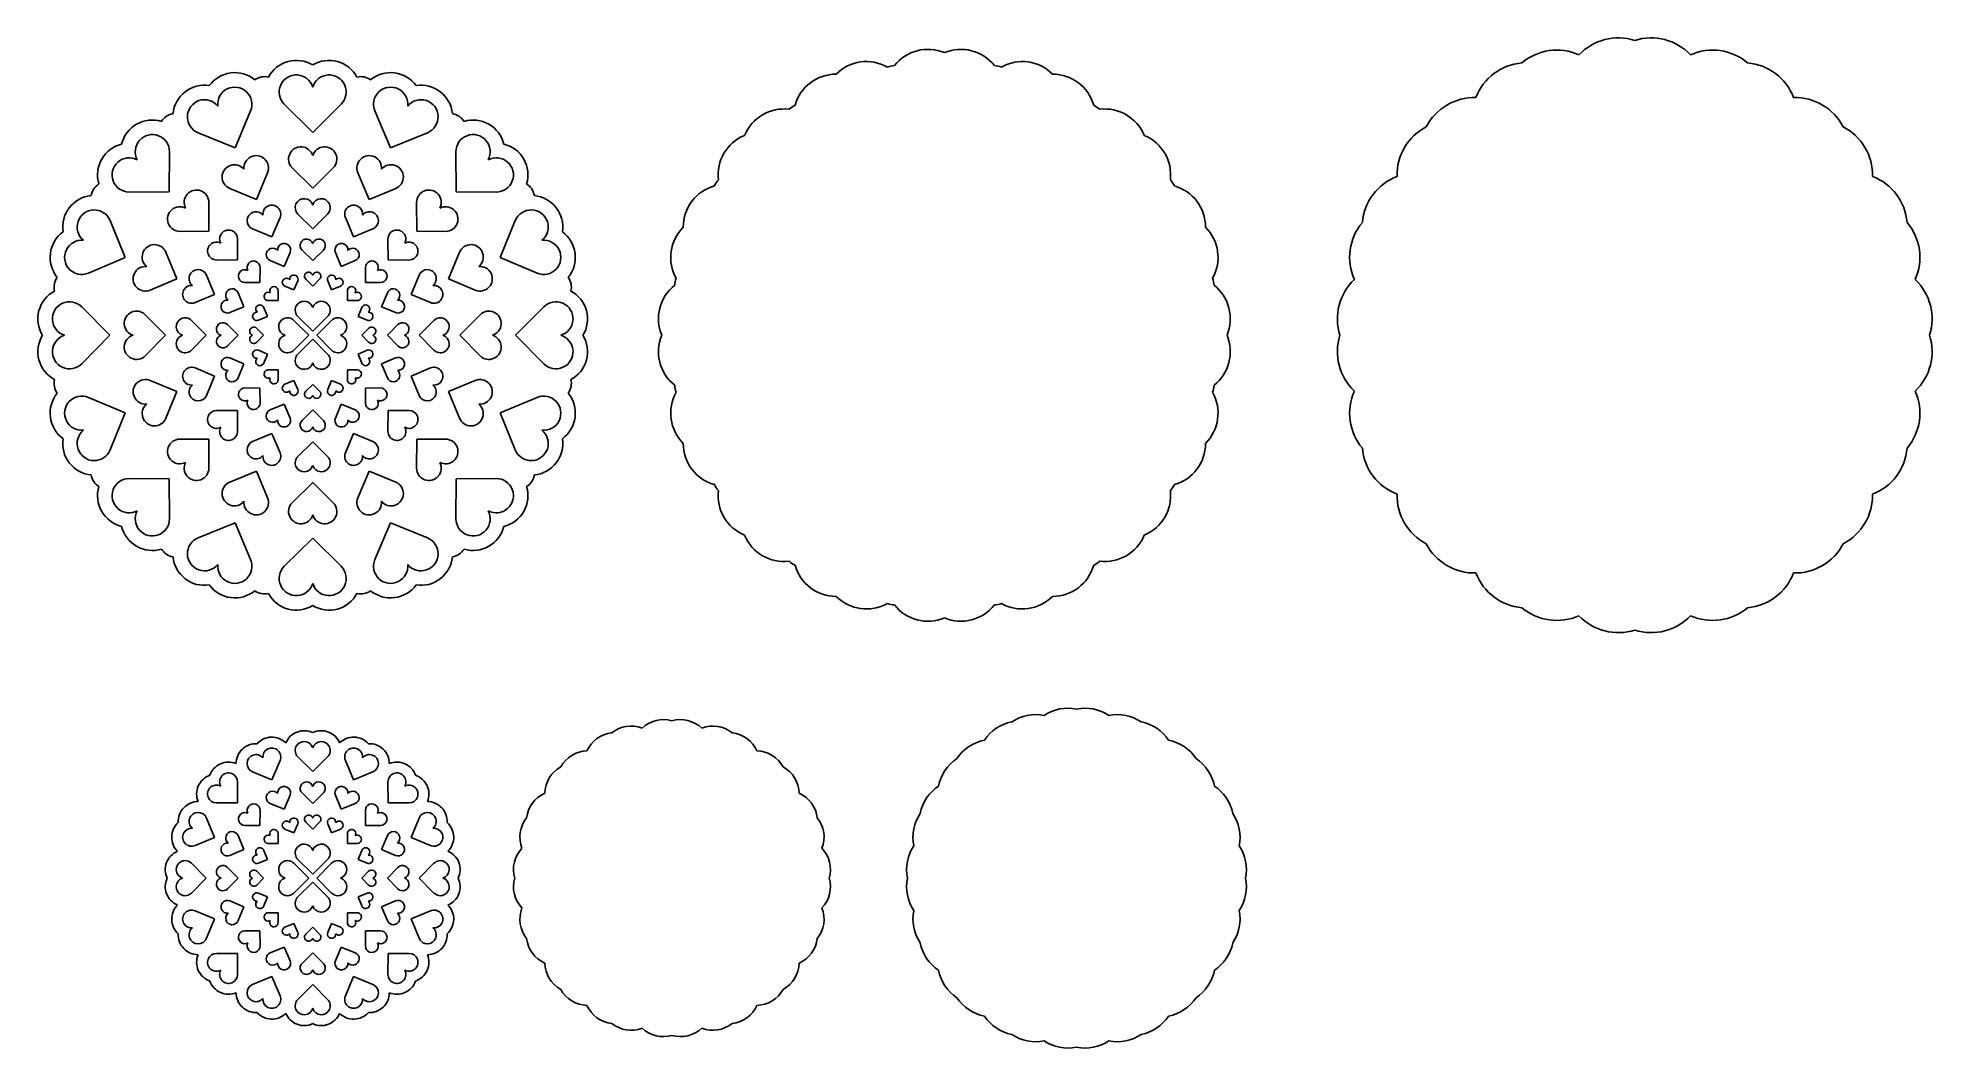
# Model space of a CAD drawing. Extents: x 281 to 778, y 115 to 380.
import ezdxf

# ---------------------------------------------------------------- set-up
doc = ezdxf.new("R2010")
doc.units = 0
doc.layers.get('0').update_dxf_attribs({"linetype": 'CONTINUOUS'})

msp = doc.modelspace()

# ---------------------------------------------------------------- linework, layer by layer
for p, q in [((333.161621, 350.699115), (337.223873, 360.379121)), ((353.50103, 354.744875), (346.04362, 362.133477)), ((353.50103, 354.744875), (360.958439, 362.133477)), ((373.840438, 350.699115), (369.778186, 360.379121)), ((333.161621, 350.699115), (323.444377, 354.671466)), ((373.840438, 350.699115), (383.557682, 354.671466)), ((315.918703, 339.177766), (315.967357, 349.675481)), ((391.083356, 339.177766), (391.034702, 349.675481)), ((338.750742, 337.205783), (341.675564, 344.175386)), ((353.50103, 340.139797), (348.131695, 345.459591)), ((353.50103, 340.139797), (358.870364, 345.459591)), ((368.251317, 337.205783), (365.326495, 344.175386)), ((315.918703, 339.177766), (305.420987, 339.129112)), ((338.750742, 337.205783), (331.754327, 340.065875)), ((368.251317, 337.205783), (375.247732, 340.065875)), ((391.083356, 339.177766), (401.581072, 339.129112)), ((326.246053, 328.850416), (326.281084, 336.408771)), ((353.50103, 329.499458), (349.602559, 333.361959)), ((353.50103, 329.499458), (357.3995, 333.361959)), ((380.756006, 328.850416), (380.720975, 336.408771)), ((304.397353, 321.934848), (300.425002, 331.652091)), ((326.246053, 328.850416), (318.687698, 328.815385)), ((342.822624, 327.375391), (337.742791, 329.451996)), ((342.822624, 327.375391), (344.946226, 332.435757)), ((364.179435, 327.375391), (362.055833, 332.435757)), ((364.179435, 327.375391), (369.259268, 329.451996)), ((380.756006, 328.850416), (388.314361, 328.815385)), ((402.604706, 321.934848), (406.577057, 331.652091)), ((317.890686, 316.345726), (315.030593, 323.342142)), ((333.769908, 321.32656), (333.795343, 326.814396)), ((346.019482, 319.657492), (347.548476, 323.300955)), ((353.50103, 321.145664), (350.694131, 323.926665)), ((353.50103, 321.145664), (356.307929, 323.926665)), ((360.982577, 319.657492), (359.453583, 323.300955)), ((373.232151, 321.32656), (373.206716, 326.814396)), ((389.111373, 316.345726), (391.971466, 323.342142)), ((304.397353, 321.934848), (294.717348, 317.872595)), ((333.769908, 321.32656), (328.282073, 321.301125)), ((339.676933, 315.419536), (339.695246, 319.370777)), ((346.019482, 319.657492), (342.362003, 321.152648)), ((360.982577, 319.657492), (364.640056, 321.152648)), ((367.325126, 315.419536), (367.306813, 319.370777)), ((373.232151, 321.32656), (378.719986, 321.301125)), ((402.604706, 321.934848), (412.284711, 317.872595)), ((317.890686, 316.345726), (310.921082, 313.420905)), ((327.721077, 312.273845), (325.644472, 317.353677)), ((335.438977, 309.076986), (333.943821, 312.734466)), ((339.676933, 315.419536), (335.725691, 315.401223)), ((344.408816, 310.687653), (344.42066, 313.243195)), ((348.580359, 313.474989), (346.214813, 314.44201)), ((348.580359, 313.474989), (349.569265, 315.83147)), ((353.50103, 314.453771), (351.685613, 316.252437)), ((353.50103, 314.453771), (355.316446, 316.252437)), ((358.4217, 313.474989), (357.432794, 315.83147)), ((358.4217, 313.474989), (360.787246, 314.44201)), ((362.593243, 310.687653), (362.581399, 313.243195)), ((367.325126, 315.419536), (371.276368, 315.401223)), ((371.563082, 309.076986), (373.058238, 312.734466)), ((379.280982, 312.273845), (381.357587, 317.353677)), ((389.111373, 316.345726), (396.080977, 313.420905)), ((300.351593, 301.595439), (292.962991, 309.052849)), ((327.721077, 312.273845), (322.660712, 310.150242)), ((335.438977, 309.076986), (331.795514, 307.547993)), ((341.62148, 306.51611), (340.654459, 308.881656)), ((344.408816, 310.687653), (341.853273, 310.675809)), ((362.593243, 310.687653), (365.148786, 310.675809)), ((365.380579, 306.51611), (366.3476, 308.881656)), ((371.563082, 309.076986), (375.206545, 307.547993)), ((379.280982, 312.273845), (384.341347, 310.150242)), ((406.650466, 301.595439), (414.039068, 309.052849)), ((314.956671, 301.595439), (309.636878, 306.964774)), ((325.59701, 301.595439), (321.73451, 305.49391)), ((333.950804, 301.595439), (331.169804, 304.402338)), ((340.642697, 301.595439), (338.844031, 303.410856)), ((341.62148, 306.51611), (339.264999, 305.527203)), ((352.448862, 301.595439), (348.586362, 305.49391)), ((353.50103, 302.647606), (349.602559, 306.510107)), ((353.50103, 302.647606), (357.3995, 306.510107)), ((354.553197, 301.595439), (358.415698, 305.49391)), ((365.380579, 306.51611), (367.73706, 305.527203)), ((366.359362, 301.595439), (368.158028, 303.410856)), ((373.051255, 301.595439), (375.832255, 304.402338)), ((381.405049, 301.595439), (385.267549, 305.49391)), ((392.045388, 301.595439), (397.365181, 306.964774)), ((300.351593, 301.595439), (292.962991, 294.13803)), ((314.956671, 301.595439), (309.636878, 296.226104)), ((325.59701, 301.595439), (321.73451, 297.696968)), ((333.950804, 301.595439), (331.169804, 298.78854)), ((340.642697, 301.595439), (338.844031, 299.780022)), ((352.448862, 301.595439), (348.586362, 297.696968)), ((353.50103, 300.543272), (349.602559, 296.680771)), ((353.50103, 300.543272), (357.3995, 296.680771)), ((354.553197, 301.595439), (358.415698, 297.696968)), ((366.359362, 301.595439), (368.158028, 299.780022)), ((373.051255, 301.595439), (375.832255, 298.78854)), ((381.405049, 301.595439), (385.267549, 297.696968)), ((392.045388, 301.595439), (397.365181, 296.226104)), ((406.650466, 301.595439), (414.039068, 294.13803)), ((327.721077, 290.917033), (322.660712, 293.040636)), ((335.438977, 294.113892), (331.795514, 295.642886)), ((335.438977, 294.113892), (333.943821, 290.456413)), ((341.62148, 296.674768), (339.264999, 297.663675)), ((341.62148, 296.674768), (340.654459, 294.309222)), ((365.380579, 296.674768), (367.73706, 297.663675)), ((365.380579, 296.674768), (366.3476, 294.309222)), ((371.563082, 294.113892), (375.206545, 295.642886)), ((371.563082, 294.113892), (373.058238, 290.456413)), ((379.280982, 290.917033), (384.341347, 293.040636)), ((317.890686, 286.845152), (310.921082, 289.769974)), ((327.721077, 290.917033), (325.644472, 285.837201)), ((344.408816, 292.503225), (341.853273, 292.51507)), ((344.408816, 292.503225), (344.42066, 289.947683)), ((348.580359, 289.715889), (346.214813, 288.748868)), ((348.580359, 289.715889), (349.569265, 287.359409)), ((353.50103, 288.737107), (351.685613, 286.938441)), ((353.50103, 288.737107), (355.316446, 286.938441)), ((358.4217, 289.715889), (357.432794, 287.359409)), ((358.4217, 289.715889), (360.787246, 288.748868)), ((362.593243, 292.503225), (362.581399, 289.947683)), ((362.593243, 292.503225), (365.148786, 292.51507)), ((379.280982, 290.917033), (381.357587, 285.837201)), ((389.111373, 286.845152), (396.080977, 289.769974)), ((304.397353, 281.25603), (294.717348, 285.318283)), ((317.890686, 286.845152), (315.030593, 279.848737)), ((339.676933, 287.771342), (335.725691, 287.789655)), ((339.676933, 287.771342), (339.695246, 283.820101)), ((346.019482, 283.533386), (342.362003, 282.038231)), ((346.019482, 283.533386), (347.548476, 279.889923)), ((360.982577, 283.533386), (359.453583, 279.889923)), ((360.982577, 283.533386), (364.640056, 282.038231)), ((367.325126, 287.771342), (367.306813, 283.820101)), ((367.325126, 287.771342), (371.276368, 287.789655)), ((389.111373, 286.845152), (391.971466, 279.848737)), ((402.604706, 281.25603), (412.284711, 285.318283)), ((304.397353, 281.25603), (300.425002, 271.538787)), ((333.769908, 281.864318), (328.282073, 281.889753)), ((333.769908, 281.864318), (333.795343, 276.376482)), ((353.50103, 282.045214), (350.694131, 279.264214)), ((353.50103, 282.045214), (356.307929, 279.264214)), ((373.232151, 281.864318), (373.206716, 276.376482)), ((373.232151, 281.864318), (378.719986, 281.889753)), ((402.604706, 281.25603), (406.577057, 271.538787)), ((326.246053, 274.340462), (318.687698, 274.375493)), ((326.246053, 274.340462), (326.281084, 266.782107)), ((342.822624, 275.815487), (337.742791, 273.738882)), ((342.822624, 275.815487), (344.946226, 270.755122)), ((353.50103, 273.69142), (349.602559, 269.828919)), ((353.50103, 273.69142), (357.3995, 269.828919)), ((364.179435, 275.815487), (362.055833, 270.755122)), ((364.179435, 275.815487), (369.259268, 273.738882)), ((380.756006, 274.340462), (380.720975, 266.782107)), ((380.756006, 274.340462), (388.314361, 274.375493)), ((315.918703, 264.013112), (305.420987, 264.061767)), ((315.918703, 264.013112), (315.967357, 253.515397)), ((338.750742, 265.985096), (331.754327, 263.125003)), ((338.750742, 265.985096), (341.675564, 259.015492)), ((368.251317, 265.985096), (365.326495, 259.015492)), ((368.251317, 265.985096), (375.247732, 263.125003)), ((391.083356, 264.013112), (391.034702, 253.515397)), ((391.083356, 264.013112), (401.581072, 264.061767)), ((353.50103, 263.051081), (348.131695, 257.731288)), ((353.50103, 263.051081), (358.870364, 257.731288)), ((333.161621, 252.491763), (323.444377, 248.519412)), ((333.161621, 252.491763), (337.223873, 242.811758)), ((353.50103, 248.446003), (346.04362, 241.057401)), ((353.50103, 248.446003), (360.958439, 241.057401)), ((373.840438, 252.491763), (369.778186, 242.811758)), ((373.840438, 252.491763), (383.557682, 248.519412)), ((342.822624, 185.13481), (344.946226, 190.195176)), ((353.50103, 187.258877), (349.602559, 191.121378)), ((353.50103, 187.258877), (357.3995, 191.121378)), ((364.179435, 185.13481), (362.055833, 190.195176)), ((333.769908, 179.085979), (333.795343, 184.573815)), ((342.822624, 185.13481), (337.742791, 187.211415)), ((364.179435, 185.13481), (369.259268, 187.211415)), ((373.232151, 179.085979), (373.206716, 184.573815)), ((333.769908, 179.085979), (328.282073, 179.060545)), ((346.019482, 177.416911), (342.362003, 178.912067)), ((346.019482, 177.416911), (347.548476, 181.060374)), ((353.50103, 178.905083), (350.694131, 181.686084)), ((353.50103, 178.905083), (356.307929, 181.686084)), ((360.982577, 177.416911), (359.453583, 181.060374)), ((360.982577, 177.416911), (364.640056, 178.912067)), ((373.232151, 179.085979), (378.719986, 179.060545)), ((327.721077, 170.033264), (325.644472, 175.113096)), ((339.676933, 173.178955), (339.695246, 177.130197)), ((353.50103, 172.21319), (351.685613, 174.011857)), ((353.50103, 172.21319), (355.316446, 174.011857)), ((367.325126, 173.178955), (367.306813, 177.130197)), ((379.280982, 170.033264), (381.357587, 175.113096)), ((327.721077, 170.033264), (322.660712, 167.909662)), ((335.438977, 166.836406), (333.943821, 170.493885)), ((339.676933, 173.178955), (335.725691, 173.160642)), ((344.408816, 168.447072), (344.42066, 171.002615)), ((348.580359, 171.234408), (346.214813, 172.201429)), ((348.580359, 171.234408), (349.569265, 173.590889)), ((358.4217, 171.234408), (357.432794, 173.590889)), ((358.4217, 171.234408), (360.787246, 172.201429)), ((362.593243, 168.447072), (362.581399, 171.002615)), ((367.325126, 173.178955), (371.276368, 173.160642)), ((371.563082, 166.836406), (373.058238, 170.493885)), ((379.280982, 170.033264), (384.341347, 167.909662)), ((335.438977, 166.836406), (331.795514, 165.307412)), ((341.62148, 164.275529), (339.264999, 163.286622)), ((341.62148, 164.275529), (340.654459, 166.641075)), ((344.408816, 168.447072), (341.853273, 168.435228)), ((353.50103, 160.407026), (349.602559, 164.269526)), ((353.50103, 160.407026), (357.3995, 164.269526)), ((362.593243, 168.447072), (365.148786, 168.435228)), ((365.380579, 164.275529), (366.3476, 166.641075)), ((365.380579, 164.275529), (367.73706, 163.286622)), ((371.563082, 166.836406), (375.206545, 165.307412)), ((325.59701, 159.354858), (321.73451, 163.253329)), ((325.59701, 159.354858), (321.73451, 155.456387)), ((333.950804, 159.354858), (331.169804, 162.161757)), ((333.950804, 159.354858), (331.169804, 156.547959)), ((340.642697, 159.354858), (338.844031, 161.170275)), ((340.642697, 159.354858), (338.844031, 157.539442)), ((352.448862, 159.354858), (348.586362, 163.253329)), ((352.448862, 159.354858), (348.586362, 155.456387)), ((354.553197, 159.354858), (358.415698, 163.253329)), ((354.553197, 159.354858), (358.415698, 155.456387)), ((366.359362, 159.354858), (368.158028, 161.170275)), ((366.359362, 159.354858), (368.158028, 157.539442)), ((373.051255, 159.354858), (375.832255, 162.161757)), ((373.051255, 159.354858), (375.832255, 156.547959)), ((381.405049, 159.354858), (385.267549, 163.253329)), ((381.405049, 159.354858), (385.267549, 155.456387)), ((341.62148, 154.434188), (339.264999, 155.423094)), ((341.62148, 154.434188), (340.654459, 152.068642)), ((353.50103, 158.302691), (349.602559, 154.44019)), ((353.50103, 158.302691), (357.3995, 154.44019)), ((365.380579, 154.434188), (367.73706, 155.423094)), ((365.380579, 154.434188), (366.3476, 152.068642)), ((327.721077, 148.676452), (322.660712, 150.800055)), ((335.438977, 151.873311), (331.795514, 153.402305)), ((335.438977, 151.873311), (333.943821, 148.215832)), ((344.408816, 150.262644), (341.853273, 150.274489)), ((344.408816, 150.262644), (344.42066, 147.707102)), ((362.593243, 150.262644), (362.581399, 147.707102)), ((362.593243, 150.262644), (365.148786, 150.274489)), ((371.563082, 151.873311), (375.206545, 153.402305)), ((371.563082, 151.873311), (373.058238, 148.215832)), ((379.280982, 148.676452), (384.341347, 150.800055)), ((327.721077, 148.676452), (325.644472, 143.59662)), ((339.676933, 145.530762), (335.725691, 145.549075)), ((339.676933, 145.530762), (339.695246, 141.57952)), ((348.580359, 147.475308), (346.214813, 146.508287)), ((348.580359, 147.475308), (349.569265, 145.118828)), ((353.50103, 146.496526), (351.685613, 144.69786)), ((353.50103, 146.496526), (355.316446, 144.69786)), ((358.4217, 147.475308), (357.432794, 145.118828)), ((358.4217, 147.475308), (360.787246, 146.508287)), ((367.325126, 145.530762), (367.306813, 141.57952)), ((367.325126, 145.530762), (371.276368, 145.549075)), ((379.280982, 148.676452), (381.357587, 143.59662)), ((333.769908, 139.623737), (328.282073, 139.649172)), ((333.769908, 139.623737), (333.795343, 134.135902)), ((346.019482, 141.292805), (342.362003, 139.79765)), ((346.019482, 141.292805), (347.548476, 137.649342)), ((353.50103, 139.804633), (350.694131, 137.023633)), ((353.50103, 139.804633), (356.307929, 137.023633)), ((360.982577, 141.292805), (359.453583, 137.649342)), ((360.982577, 141.292805), (364.640056, 139.79765)), ((373.232151, 139.623737), (373.206716, 134.135902)), ((373.232151, 139.623737), (378.719986, 139.649172)), ((342.822624, 133.574906), (337.742791, 131.498301)), ((342.822624, 133.574906), (344.946226, 128.514541)), ((353.50103, 131.450839), (349.602559, 127.588339)), ((353.50103, 131.450839), (357.3995, 127.588339)), ((364.179435, 133.574906), (362.055833, 128.514541)), ((364.179435, 133.574906), (369.259268, 131.498301))]:
    msp.add_line(p, q)
for centre, radius, start, end in [((695.615034, 365.321963), 14.192046, 72.369945, 136.627675), ((704.21172, 365.321963), 14.192046, 43.372325, 107.630055), ((349.202687, 365.321963), 8.290846, 58.772035, 151.659652), ((357.799372, 365.321963), 8.290846, 28.340348, 121.227965), ((498.596841, 362.115975), 11.192046, 60.724174, 135.084985), ((514.714432, 365.321963), 11.192046, 67.415015, 141.775826), ((523.311118, 365.321963), 11.192046, 38.224174, 112.584985), ((539.428709, 362.115975), 11.192046, 44.915015, 119.275826), ((671.555141, 358.826166), 14.192046, 94.869945, 159.127675), ((679.497443, 362.115975), 14.192046, 65.872325, 130.130055), ((720.329311, 362.115975), 14.192046, 49.869945, 114.127675), ((728.271613, 358.826166), 14.192046, 20.872325, 85.130055), ((333.085096, 362.115975), 8.290846, 50.840348, 143.727965), ((340.928023, 364.80421), 4.559506, 77.620018, 124.879982), ((349.202687, 365.321963), 4.488446, 16.73512, 225.26555), ((357.799372, 365.321963), 4.488446, 314.73445, 163.26488), ((366.074036, 364.80421), 4.559506, 55.120018, 102.379982), ((373.916964, 362.115975), 8.290846, 36.272035, 129.159652), ((490.654539, 358.826166), 11.192046, 89.915015, 164.275826), ((506.439769, 364.80421), 7.460706, 93.979441, 108.520559), ((531.585781, 364.80421), 7.460706, 71.479441, 86.020559), ((547.371011, 358.826166), 11.192046, 15.724174, 90.084985), ((325.142794, 358.826166), 8.290846, 81.272035, 174.159652), ((325.142794, 358.826166), 4.488446, 39.23512, 247.76555), ((333.085096, 362.115975), 4.488446, 337.23445, 185.76488), ((373.916964, 362.115975), 4.488446, 354.23512, 202.76555), ((381.859265, 358.826166), 4.488446, 292.23445, 140.76488), ((381.859265, 358.826166), 8.290846, 5.840348, 98.727965), ((657.891307, 349.696284), 14.192046, 88.372325, 152.630055), ((741.935447, 349.696284), 14.192046, 27.369945, 91.627675), ((311.47896, 349.696284), 8.290846, 73.340348, 166.227965), ((317.696137, 355.181247), 4.559506, 100.120018, 147.379982), ((389.305922, 355.181247), 4.559506, 32.620018, 79.879982), ((395.523099, 349.696284), 8.290846, 13.772035, 106.659652), ((476.990705, 349.696284), 11.192046, 83.224174, 157.584985), ((483.207883, 355.181247), 7.460706, 116.479441, 131.020559), ((554.817668, 355.181247), 7.460706, 48.979441, 63.520559), ((561.034845, 349.696284), 11.192046, 22.415015, 96.775826), ((311.47896, 349.696284), 4.488446, 359.73445, 208.26488), ((395.523099, 349.696284), 4.488446, 331.73512, 180.26555), ((470.911931, 343.617509), 11.192046, 112.415015, 186.775826), ((567.11362, 343.617509), 11.192046, 353.224174, 67.584985), ((651.812532, 343.617509), 14.192046, 117.369945, 181.627675), ((748.014222, 343.617509), 14.192046, 358.372325, 62.630055), ((305.400185, 343.617509), 8.290846, 103.772035, 196.659652), ((305.400185, 343.617509), 4.488446, 61.73512, 270.26555), ((338.695644, 345.425921), 3.231681, 337.23445, 185.76488), ((350.406223, 347.7553), 3.231681, 16.73512, 225.26555), ((356.595836, 347.7553), 3.231681, 314.73445, 163.26488), ((368.306415, 345.425921), 3.231681, 354.23512, 202.76555), ((401.601874, 343.617509), 4.488446, 269.73445, 118.26488), ((401.601874, 343.617509), 8.290846, 343.340348, 76.227965), ((332.977187, 343.057259), 3.231681, 39.23512, 247.76555), ((374.024872, 343.057259), 3.231681, 292.23445, 140.76488), ((642.68265, 329.953675), 14.192046, 110.872325, 175.130055), ((757.144104, 329.953675), 14.192046, 4.869945, 69.127675), ((296.270303, 329.953675), 8.290846, 95.840348, 188.727965), ((299.915221, 337.400332), 4.559506, 122.620018, 169.879982), ((323.049438, 336.423749), 3.231681, 359.73445, 208.26488), ((383.952622, 336.423749), 3.231681, 331.73512, 180.26555), ((407.086838, 337.400332), 4.559506, 10.120018, 57.379982), ((410.731756, 329.953675), 8.290846, 351.272035, 84.159652), ((461.782049, 329.953675), 11.192046, 105.724174, 180.084985), ((465.426967, 337.400332), 7.460706, 138.979441, 153.520559), ((572.598583, 337.400332), 7.460706, 26.479441, 41.020559), ((576.243502, 329.953675), 11.192046, 359.915015, 74.275826), ((296.270303, 329.953675), 4.488446, 22.23445, 230.76488), ((318.67272, 332.047031), 3.231681, 61.73512, 270.26555), ((338.630664, 331.623927), 2.346401, 39.23512, 247.76555), ((342.782619, 333.343723), 2.346401, 337.23445, 185.76488), ((351.254007, 335.028787), 2.346401, 16.73512, 225.26555), ((355.748052, 335.028787), 2.346401, 314.73445, 163.26488), ((364.21944, 333.343723), 2.346401, 354.23512, 202.76555), ((368.371396, 331.623927), 2.346401, 292.23445, 140.76488), ((388.329339, 332.047031), 3.231681, 269.73445, 118.26488), ((410.731756, 329.953675), 4.488446, 309.23512, 157.76555), ((292.980494, 322.011373), 8.290846, 126.272035, 219.159652), ((331.448967, 326.825271), 2.346401, 359.73445, 208.26488), ((375.553092, 326.825271), 2.346401, 331.73512, 180.26555), ((414.021565, 322.011373), 8.290846, 320.840348, 53.727965), ((458.492239, 322.011373), 11.192046, 134.915015, 209.275826), ((579.533311, 322.011373), 11.192046, 330.724174, 45.084985), ((639.392841, 322.011373), 14.192046, 139.869945, 204.127675), ((760.433913, 322.011373), 14.192046, 335.872325, 40.130055), ((292.980494, 322.011373), 4.488446, 84.23512, 292.76555), ((312.03921, 322.119282), 3.231681, 22.23445, 230.76488), ((328.271198, 323.647501), 2.346401, 61.73512, 270.26555), ((343.001271, 322.716437), 1.689409, 39.23512, 247.76555), ((345.990679, 323.954691), 1.689409, 337.23445, 185.76488), ((351.883174, 325.126781), 1.689409, 16.73512, 225.26555), ((355.118885, 325.126781), 1.689409, 314.73445, 163.26488), ((361.01138, 323.954691), 1.689409, 354.23512, 202.76555), ((364.000788, 322.716437), 1.689409, 292.23445, 140.76488), ((378.730861, 323.647501), 2.346401, 269.73445, 118.26488), ((394.962849, 322.119282), 3.231681, 309.23512, 157.76555), ((414.021565, 322.011373), 4.488446, 247.23445, 95.76488), ((309.670547, 316.400825), 3.231681, 84.23512, 292.76555), ((323.472542, 316.465805), 2.346401, 22.23445, 230.76488), ((335.717861, 317.090614), 1.689409, 61.73512, 270.26555), ((338.005855, 319.378607), 1.689409, 359.73445, 208.26488), ((352.45465, 317.028636), 1.092658, 16.73512, 225.26555), ((354.547409, 317.028636), 1.092658, 314.73445, 163.26488), ((368.996204, 319.378607), 1.689409, 331.73512, 180.26555), ((371.284198, 317.090614), 1.689409, 269.73445, 118.26488), ((383.529517, 316.465805), 2.346401, 309.23512, 157.76555), ((397.331512, 316.400825), 3.231681, 247.23445, 95.76488), ((289.774505, 305.893782), 8.290846, 118.340348, 211.227965), ((290.292259, 314.168445), 4.559506, 145.120018, 192.379982), ((321.752746, 312.31385), 2.346401, 84.23512, 292.76555), ((332.380031, 312.095198), 1.689409, 22.23445, 230.76488), ((341.848209, 311.768455), 1.092658, 61.73512, 270.26555), ((343.328014, 313.24826), 1.092658, 359.73445, 208.26488), ((346.628272, 315.453422), 1.092658, 39.23512, 247.76555), ((348.56173, 316.254286), 1.092658, 337.23445, 185.76488), ((358.440329, 316.254286), 1.092658, 354.23512, 202.76555), ((360.373787, 315.453422), 1.092658, 292.23445, 140.76488), ((363.674045, 313.24826), 1.092658, 331.73512, 180.26555), ((365.15385, 311.768455), 1.092658, 269.73445, 118.26488), ((374.622028, 312.095198), 1.689409, 309.23512, 157.76555), ((385.249313, 312.31385), 2.346401, 247.23445, 95.76488), ((416.7098, 314.168445), 4.559506, 347.620018, 34.879982), ((417.227554, 305.893782), 8.290846, 328.772035, 61.659652), ((455.286251, 305.893782), 11.192046, 128.224174, 202.584985), ((455.804005, 314.168445), 7.460706, 161.479441, 176.020559), ((582.221546, 314.168445), 7.460706, 3.979441, 18.520559), ((582.739299, 305.893782), 11.192046, 337.415015, 51.775826), ((636.186853, 305.893782), 14.192046, 133.372325, 197.630055), ((763.639901, 305.893782), 14.192046, 342.369945, 46.627675), ((289.774505, 305.893782), 4.488446, 44.73445, 253.26488), ((307.341168, 304.690246), 3.231681, 44.73445, 253.26488), ((331.141778, 309.10579), 1.689409, 84.23512, 292.76555), ((339.643047, 308.468197), 1.092658, 22.23445, 230.76488), ((351.254007, 308.176935), 2.346401, 16.73512, 225.26555), ((355.748052, 308.176935), 2.346401, 314.73445, 163.26488), ((367.359012, 308.468197), 1.092658, 309.23512, 157.76555), ((375.860281, 309.10579), 1.689409, 247.23445, 95.76488), ((399.660891, 304.690246), 3.231681, 286.73512, 135.26555), ((417.227554, 305.893782), 4.488446, 286.73512, 135.26555), ((320.067682, 303.842461), 2.346401, 44.73445, 253.26488), ((329.969688, 303.213295), 1.689409, 44.73445, 253.26488), ((338.067833, 302.641819), 1.092658, 44.73445, 253.26488), ((338.842183, 306.534739), 1.092658, 84.23512, 292.76555), ((346.919533, 303.842461), 2.346401, 44.73445, 253.26488), ((360.082526, 303.842461), 2.346401, 286.73512, 135.26555), ((368.159876, 306.534739), 1.092658, 247.23445, 95.76488), ((368.934226, 302.641819), 1.092658, 286.73512, 135.26555), ((377.032371, 303.213295), 1.689409, 286.73512, 135.26555), ((386.934377, 303.842461), 2.346401, 286.73512, 135.26555), ((289.774505, 297.297096), 8.290846, 148.772035, 241.659652), ((289.774505, 297.297096), 4.488446, 106.73512, 315.26555), ((307.341168, 298.500632), 3.231681, 106.73512, 315.26555), ((320.067682, 299.348417), 2.346401, 106.73512, 315.26555), ((329.969688, 299.977583), 1.689409, 106.73512, 315.26555), ((338.067833, 300.549059), 1.092658, 106.73512, 315.26555), ((346.919533, 299.348417), 2.346401, 106.73512, 315.26555), ((360.082526, 299.348417), 2.346401, 224.73445, 73.26488), ((368.934226, 300.549059), 1.092658, 224.73445, 73.26488), ((377.032371, 299.977583), 1.689409, 224.73445, 73.26488), ((386.934377, 299.348417), 2.346401, 224.73445, 73.26488), ((399.660891, 298.500632), 3.231681, 224.73445, 73.26488), ((417.227554, 297.297096), 4.488446, 224.73445, 73.26488), ((417.227554, 297.297096), 8.290846, 298.340348, 31.227965), ((455.286251, 297.297096), 11.192046, 157.415015, 231.775826), ((582.739299, 297.297096), 11.192046, 308.224174, 22.584985), ((636.186853, 297.297096), 14.192046, 162.369945, 226.627675), ((763.639901, 297.297096), 14.192046, 313.372325, 17.630055), ((321.752746, 290.877029), 2.346401, 67.23445, 275.76488), ((331.141778, 294.085088), 1.689409, 67.23445, 275.76488), ((338.842183, 296.656139), 1.092658, 67.23445, 275.76488), ((339.643047, 294.722681), 1.092658, 129.23512, 337.76555), ((351.254007, 295.013943), 2.346401, 134.73445, 343.26488), ((355.748052, 295.013943), 2.346401, 196.73512, 45.26555), ((367.359012, 294.722681), 1.092658, 202.23445, 50.76488), ((368.159876, 296.656139), 1.092658, 264.23512, 112.76555), ((375.860281, 294.085088), 1.689409, 264.23512, 112.76555), ((385.249313, 290.877029), 2.346401, 264.23512, 112.76555), ((290.292259, 289.022433), 4.559506, 167.620018, 214.879982), ((309.670547, 286.790054), 3.231681, 67.23445, 275.76488), ((323.472542, 286.725073), 2.346401, 129.23512, 337.76555), ((332.380031, 291.095681), 1.689409, 129.23512, 337.76555), ((341.848209, 291.422423), 1.092658, 89.73445, 298.26488), ((343.328014, 289.942619), 1.092658, 151.73512, 0.26555), ((346.628272, 287.737457), 1.092658, 112.23445, 320.76488), ((360.373787, 287.737457), 1.092658, 219.23512, 67.76555), ((363.674045, 289.942619), 1.092658, 179.73445, 28.26488), ((365.15385, 291.422423), 1.092658, 241.73512, 90.26555), ((374.622028, 291.095681), 1.689409, 202.23445, 50.76488), ((383.529517, 286.725073), 2.346401, 202.23445, 50.76488), ((397.331512, 286.790054), 3.231681, 264.23512, 112.76555), ((416.7098, 289.022433), 4.559506, 325.120018, 12.379982), ((455.804005, 289.022433), 7.460706, 183.979441, 198.520559), ((582.221546, 289.022433), 7.460706, 341.479441, 356.020559), ((292.980494, 281.179505), 8.290846, 140.840348, 233.727965), ((292.980494, 281.179505), 4.488446, 67.23445, 275.76488), ((312.03921, 281.071596), 3.231681, 129.23512, 337.76555), ((335.717861, 286.100265), 1.689409, 89.73445, 298.26488), ((338.005855, 283.812271), 1.689409, 151.73512, 0.26555), ((348.56173, 286.936592), 1.092658, 174.23512, 22.76555), ((352.45465, 286.162242), 1.092658, 134.73445, 343.26488), ((354.547409, 286.162242), 1.092658, 196.73512, 45.26555), ((358.440329, 286.936592), 1.092658, 157.23445, 5.76488), ((368.996204, 283.812271), 1.689409, 179.73445, 28.26488), ((371.284198, 286.100265), 1.689409, 241.73512, 90.26555), ((394.962849, 281.071596), 3.231681, 202.23445, 50.76488), ((414.021565, 281.179505), 4.488446, 264.23512, 112.76555), ((414.021565, 281.179505), 8.290846, 306.272035, 39.159652), ((458.492239, 281.179505), 11.192046, 150.724174, 225.084985), ((579.533311, 281.179505), 11.192046, 314.915015, 29.275826), ((639.392841, 281.179505), 14.192046, 155.872325, 220.130055), ((760.433913, 281.179505), 14.192046, 319.869945, 24.127675), ((328.271198, 279.543377), 2.346401, 89.73445, 298.26488), ((343.001271, 280.474441), 1.689409, 112.23445, 320.76488), ((345.990679, 279.236187), 1.689409, 174.23512, 22.76555), ((351.883174, 278.064097), 1.689409, 134.73445, 343.26488), ((355.118885, 278.064097), 1.689409, 196.73512, 45.26555), ((361.01138, 279.236187), 1.689409, 157.23445, 5.76488), ((364.000788, 280.474441), 1.689409, 219.23512, 67.76555), ((378.730861, 279.543377), 2.346401, 241.73512, 90.26555), ((296.270303, 273.237203), 8.290846, 171.272035, 264.159652), ((296.270303, 273.237203), 4.488446, 129.23512, 337.76555), ((318.67272, 271.143847), 3.231681, 89.73445, 298.26488), ((331.448967, 276.365608), 2.346401, 151.73512, 0.26555), ((338.630664, 271.566952), 2.346401, 112.23445, 320.76488), ((368.371396, 271.566952), 2.346401, 219.23512, 67.76555), ((375.553092, 276.365608), 2.346401, 179.73445, 28.26488), ((388.329339, 271.143847), 3.231681, 241.73512, 90.26555), ((410.731756, 273.237203), 4.488446, 202.23445, 50.76488), ((410.731756, 273.237203), 8.290846, 275.840348, 8.727965), ((461.782049, 273.237203), 11.192046, 179.915015, 254.275826), ((576.243502, 273.237203), 11.192046, 285.724174, 0.084985), ((323.049438, 266.767129), 3.231681, 151.73512, 0.26555), ((342.782619, 269.847155), 2.346401, 174.23512, 22.76555), ((351.254007, 268.162091), 2.346401, 134.73445, 343.26488), ((355.748052, 268.162091), 2.346401, 196.73512, 45.26555), ((364.21944, 269.847155), 2.346401, 157.23445, 5.76488), ((383.952622, 266.767129), 3.231681, 179.73445, 28.26488), ((642.68265, 273.237203), 14.192046, 184.869945, 249.127675), ((757.144104, 273.237203), 14.192046, 290.872325, 355.130055), ((299.915221, 265.790547), 4.559506, 190.120018, 237.379982), ((305.400185, 259.573369), 4.488446, 89.73445, 298.26488), ((332.977187, 260.133619), 3.231681, 112.23445, 320.76488), ((374.024872, 260.133619), 3.231681, 219.23512, 67.76555), ((401.601874, 259.573369), 4.488446, 241.73512, 90.26555), ((407.086838, 265.790547), 4.559506, 302.620018, 349.879982), ((305.400185, 259.573369), 8.290846, 163.340348, 256.227965), ((338.695644, 257.764957), 3.231681, 174.23512, 22.76555), ((368.306415, 257.764957), 3.231681, 157.23445, 5.76488), ((401.601874, 259.573369), 8.290846, 283.772035, 16.659652), ((465.426967, 265.790547), 7.460706, 206.479441, 221.020559), ((470.911931, 259.573369), 11.192046, 173.224174, 247.584985), ((567.11362, 259.573369), 11.192046, 292.415015, 6.775826), ((572.598583, 265.790547), 7.460706, 318.979441, 333.520559), ((651.812532, 259.573369), 14.192046, 178.372325, 242.630055), ((748.014222, 259.573369), 14.192046, 297.369945, 1.627675), ((311.47896, 253.494594), 4.488446, 151.73512, 0.26555), ((350.406223, 255.435578), 3.231681, 134.73445, 343.26488), ((356.595836, 255.435578), 3.231681, 196.73512, 45.26555), ((395.523099, 253.494594), 4.488446, 179.73445, 28.26488), ((311.47896, 253.494594), 8.290846, 193.772035, 286.659652), ((325.142794, 244.364712), 4.488446, 112.23445, 320.76488), ((381.859265, 244.364712), 4.488446, 219.23512, 67.76555), ((395.523099, 253.494594), 8.290846, 253.340348, 346.227965), ((476.990705, 253.494594), 11.192046, 202.415015, 276.775826), ((561.034845, 253.494594), 11.192046, 263.224174, 337.584985), ((317.696137, 248.009631), 4.559506, 212.620018, 259.879982), ((325.142794, 244.364712), 8.290846, 185.840348, 278.727965), ((381.859265, 244.364712), 8.290846, 261.272035, 354.159652), ((389.305922, 248.009631), 4.559506, 280.120018, 327.379982), ((657.891307, 253.494594), 14.192046, 207.369945, 271.627675), ((741.935447, 253.494594), 14.192046, 268.372325, 332.630055), ((333.085096, 241.074903), 4.488446, 174.23512, 22.76555), ((349.202687, 237.868915), 4.488446, 134.73445, 343.26488), ((357.799372, 237.868915), 4.488446, 196.73512, 45.26555), ((373.916964, 241.074903), 4.488446, 157.23445, 5.76488), ((483.207883, 248.009631), 7.460706, 228.979441, 243.520559), ((490.654539, 244.364712), 11.192046, 195.724174, 270.084985), ((547.371011, 244.364712), 11.192046, 269.915015, 344.275826), ((554.817668, 248.009631), 7.460706, 296.479441, 311.020559), ((671.555141, 244.364712), 14.192046, 200.872325, 265.130055), ((728.271613, 244.364712), 14.192046, 274.869945, 339.127675), ((333.085096, 241.074903), 8.290846, 216.272035, 309.159652), ((340.928023, 238.386668), 4.559506, 235.120018, 282.379982), ((349.202687, 237.868915), 8.290846, 208.340348, 301.227965), ((357.799372, 237.868915), 8.290846, 238.772035, 331.659652), ((366.074036, 238.386668), 4.559506, 257.620018, 304.879982), ((373.916964, 241.074903), 8.290846, 230.840348, 323.727965), ((498.596841, 241.074903), 11.192046, 224.915015, 299.275826), ((506.439769, 238.386668), 7.460706, 251.479441, 266.020559), ((514.714432, 237.868915), 11.192046, 218.224174, 292.584985), ((523.311118, 237.868915), 11.192046, 247.415015, 321.775826), ((531.585781, 238.386668), 7.460706, 273.979441, 288.520559), ((539.428709, 241.074903), 11.192046, 240.724174, 315.084985), ((679.497443, 241.074903), 14.192046, 229.869945, 294.127675), ((720.329311, 241.074903), 14.192046, 245.872325, 310.130055), ((695.615034, 237.868915), 14.192046, 223.372325, 287.630055), ((704.21172, 237.868915), 14.192046, 252.369945, 316.627675), ((551.383277, 192.788206), 11.099401, 78.320007, 124.147946), ((555.877322, 192.788206), 11.099401, 55.852054, 101.679993), ((436.915442, 191.103142), 8.099401, 69.027446, 128.606918), ((445.386831, 192.788206), 8.099401, 73.893082, 133.472554), ((449.880875, 192.788206), 8.099401, 46.527446, 106.106918), ((458.352263, 191.103142), 8.099401, 51.393082, 110.972554), ((538.759934, 189.383346), 11.099401, 100.820007, 146.647946), ((542.911889, 191.103142), 11.099401, 78.352054, 124.179993), ((564.34871, 191.103142), 11.099401, 55.820007, 101.647946), ((568.500666, 189.383346), 11.099401, 33.352054, 79.179993), ((338.630664, 189.383346), 5.198201, 86.888346, 179.931219), ((342.782619, 191.103142), 5.198201, 45.068781, 138.111654), ((351.254007, 192.788206), 5.198201, 64.388346, 157.431219), ((351.254007, 192.788206), 2.346401, 16.73512, 225.26555), ((355.748052, 192.788206), 5.198201, 22.568781, 115.611654), ((355.748052, 192.788206), 2.346401, 314.73445, 163.26488), ((364.21944, 191.103142), 5.198201, 41.888346, 134.931219), ((368.371396, 189.383346), 5.198201, 0.068781, 93.111654), ((432.763487, 189.383346), 8.099401, 96.393082, 155.972554), ((462.504219, 189.383346), 8.099401, 24.027446, 83.606918), ((531.578237, 184.58469), 11.099401, 100.852054, 146.679993), ((575.682362, 184.58469), 11.099401, 33.320007, 79.147946), ((331.448967, 184.58469), 5.198201, 67.568781, 160.611654), ((338.630664, 189.383346), 2.346401, 39.23512, 247.76555), ((342.782619, 191.103142), 2.346401, 337.23445, 185.76488), ((364.21944, 191.103142), 2.346401, 354.23512, 202.76555), ((368.371396, 189.383346), 2.346401, 292.23445, 140.76488), ((375.553092, 184.58469), 5.198201, 19.388346, 112.431219), ((425.581791, 184.58469), 8.099401, 91.527446, 151.106918), ((469.685915, 184.58469), 8.099401, 28.893082, 88.472554), ((528.400468, 181.406921), 11.099401, 123.320007, 169.147946), ((578.860131, 181.406921), 11.099401, 10.852054, 56.679993), ((328.271198, 181.406921), 5.198201, 109.388346, 202.431219), ((328.271198, 181.406921), 2.346401, 61.73512, 270.26555), ((331.448967, 184.58469), 2.346401, 359.73445, 208.26488), ((351.883174, 182.8862), 1.689409, 16.73512, 225.26555), ((355.118885, 182.8862), 1.689409, 314.73445, 163.26488), ((375.553092, 184.58469), 2.346401, 331.73512, 180.26555), ((378.730861, 181.406921), 2.346401, 269.73445, 118.26488), ((378.730861, 181.406921), 5.198201, 337.568781, 70.611654), ((422.404021, 181.406921), 8.099401, 118.893082, 178.472554), ((472.863684, 181.406921), 8.099401, 1.527446, 61.106918), ((323.472542, 174.225224), 5.198201, 90.068781, 183.111654), ((338.005855, 177.138026), 1.689409, 359.73445, 208.26488), ((343.001271, 180.475857), 1.689409, 39.23512, 247.76555), ((345.990679, 181.71411), 1.689409, 337.23445, 185.76488), ((361.01138, 181.71411), 1.689409, 354.23512, 202.76555), ((364.000788, 180.475857), 1.689409, 292.23445, 140.76488), ((368.996204, 177.138026), 1.689409, 331.73512, 180.26555), ((383.529517, 174.225224), 5.198201, 356.888346, 89.931219), ((417.605365, 174.225224), 8.099401, 114.027446, 173.606918), ((477.66234, 174.225224), 8.099401, 6.393082, 65.972554), ((523.601812, 174.225224), 11.099401, 123.352054, 169.179993), ((583.658787, 174.225224), 11.099401, 10.820007, 56.647946), ((321.752746, 170.073269), 5.198201, 131.888346, 224.931219), ((323.472542, 174.225224), 2.346401, 22.23445, 230.76488), ((335.717861, 174.850033), 1.689409, 61.73512, 270.26555), ((346.628272, 173.212841), 1.092658, 39.23512, 247.76555), ((348.56173, 174.013705), 1.092658, 337.23445, 185.76488), ((352.45465, 174.788055), 1.092658, 16.73512, 225.26555), ((354.547409, 174.788055), 1.092658, 314.73445, 163.26488), ((358.440329, 174.013705), 1.092658, 354.23512, 202.76555), ((360.373787, 173.212841), 1.092658, 292.23445, 140.76488), ((371.284198, 174.850033), 1.689409, 269.73445, 118.26488), ((383.529517, 174.225224), 2.346401, 309.23512, 157.76555), ((385.249313, 170.073269), 5.198201, 315.068781, 48.111654), ((415.885569, 170.073269), 8.099401, 141.393082, 200.972554), ((479.382137, 170.073269), 8.099401, 339.027446, 38.606918), ((521.882016, 170.073269), 11.099401, 145.820007, 191.647946), ((585.378583, 170.073269), 11.099401, 348.352054, 34.179993), ((321.752746, 170.073269), 2.346401, 84.23512, 292.76555), ((332.380031, 169.854617), 1.689409, 22.23445, 230.76488), ((341.848209, 169.527874), 1.092658, 61.73512, 270.26555), ((343.328014, 171.007679), 1.092658, 359.73445, 208.26488), ((363.674045, 171.007679), 1.092658, 331.73512, 180.26555), ((365.15385, 169.527874), 1.092658, 269.73445, 118.26488), ((374.622028, 169.854617), 1.689409, 309.23512, 157.76555), ((385.249313, 170.073269), 2.346401, 247.23445, 95.76488), ((320.067682, 161.60188), 5.198201, 112.568781, 205.611654), ((320.067682, 161.60188), 2.346401, 44.73445, 253.26488), ((331.141778, 166.865209), 1.689409, 84.23512, 292.76555), ((338.842183, 164.294158), 1.092658, 84.23512, 292.76555), ((339.643047, 166.227616), 1.092658, 22.23445, 230.76488), ((346.919533, 161.60188), 2.346401, 44.73445, 253.26488), ((351.254007, 165.936354), 2.346401, 16.73512, 225.26555), ((355.748052, 165.936354), 2.346401, 314.73445, 163.26488), ((360.082526, 161.60188), 2.346401, 286.73512, 135.26555), ((367.359012, 166.227616), 1.092658, 309.23512, 157.76555), ((368.159876, 164.294158), 1.092658, 247.23445, 95.76488), ((375.860281, 166.865209), 1.689409, 247.23445, 95.76488), ((386.934377, 161.60188), 2.346401, 286.73512, 135.26555), ((386.934377, 161.60188), 5.198201, 334.388346, 67.431219), ((414.200505, 161.60188), 8.099401, 136.527446, 196.106918), ((481.067201, 161.60188), 8.099401, 343.893082, 43.472554), ((520.196952, 161.60188), 11.099401, 145.852054, 191.679993), ((587.063647, 161.60188), 11.099401, 348.320007, 34.147946), ((320.067682, 157.107836), 5.198201, 154.388346, 247.431219), ((320.067682, 157.107836), 2.346401, 106.73512, 315.26555), ((329.969688, 160.972714), 1.689409, 44.73445, 253.26488), ((329.969688, 157.737002), 1.689409, 106.73512, 315.26555), ((338.067833, 160.401238), 1.092658, 44.73445, 253.26488), ((338.067833, 158.308478), 1.092658, 106.73512, 315.26555), ((346.919533, 157.107836), 2.346401, 106.73512, 315.26555), ((360.082526, 157.107836), 2.346401, 224.73445, 73.26488), ((368.934226, 160.401238), 1.092658, 286.73512, 135.26555), ((368.934226, 158.308478), 1.092658, 224.73445, 73.26488), ((377.032371, 160.972714), 1.689409, 286.73512, 135.26555), ((377.032371, 157.737002), 1.689409, 224.73445, 73.26488), ((386.934377, 157.107836), 2.346401, 224.73445, 73.26488), ((386.934377, 157.107836), 5.198201, 292.568781, 25.611654), ((414.200505, 157.107836), 8.099401, 163.893082, 223.472554), ((481.067201, 157.107836), 8.099401, 316.527446, 16.106918), ((520.196952, 157.107836), 11.099401, 168.320007, 214.147946), ((587.063647, 157.107836), 11.099401, 325.852054, 11.679993), ((338.842183, 154.415558), 1.092658, 67.23445, 275.76488), ((351.254007, 152.773362), 2.346401, 134.73445, 343.26488), ((355.748052, 152.773362), 2.346401, 196.73512, 45.26555), ((368.159876, 154.415558), 1.092658, 264.23512, 112.76555), ((321.752746, 148.636448), 5.198201, 135.068781, 228.111654), ((321.752746, 148.636448), 2.346401, 67.23445, 275.76488), ((331.141778, 151.844508), 1.689409, 67.23445, 275.76488), ((332.380031, 148.8551), 1.689409, 129.23512, 337.76555), ((339.643047, 152.482101), 1.092658, 129.23512, 337.76555), ((341.848209, 149.181842), 1.092658, 89.73445, 298.26488), ((365.15385, 149.181842), 1.092658, 241.73512, 90.26555), ((367.359012, 152.482101), 1.092658, 202.23445, 50.76488), ((374.622028, 148.8551), 1.689409, 202.23445, 50.76488), ((375.860281, 151.844508), 1.689409, 264.23512, 112.76555), ((385.249313, 148.636448), 2.346401, 264.23512, 112.76555), ((385.249313, 148.636448), 5.198201, 311.888346, 44.931219), ((415.885569, 148.636448), 8.099401, 159.027446, 218.606918), ((479.382137, 148.636448), 8.099401, 321.393082, 20.972554), ((521.882016, 148.636448), 11.099401, 168.352054, 214.179993), ((585.378583, 148.636448), 11.099401, 325.820007, 11.647946), ((323.472542, 144.484492), 5.198201, 176.888346, 269.931219), ((323.472542, 144.484492), 2.346401, 129.23512, 337.76555), ((335.717861, 143.859684), 1.689409, 89.73445, 298.26488), ((343.328014, 147.702038), 1.092658, 151.73512, 0.26555), ((346.628272, 145.496876), 1.092658, 112.23445, 320.76488), ((348.56173, 144.696011), 1.092658, 174.23512, 22.76555), ((352.45465, 143.921661), 1.092658, 134.73445, 343.26488), ((354.547409, 143.921661), 1.092658, 196.73512, 45.26555), ((358.440329, 144.696011), 1.092658, 157.23445, 5.76488), ((360.373787, 145.496876), 1.092658, 219.23512, 67.76555), ((363.674045, 147.702038), 1.092658, 179.73445, 28.26488), ((371.284198, 143.859684), 1.689409, 241.73512, 90.26555), ((383.529517, 144.484492), 2.346401, 202.23445, 50.76488), ((383.529517, 144.484492), 5.198201, 270.068781, 3.111654), ((328.271198, 137.302796), 5.198201, 157.568781, 250.611654), ((328.271198, 137.302796), 2.346401, 89.73445, 298.26488), ((338.005855, 141.57169), 1.689409, 151.73512, 0.26555), ((343.001271, 138.23386), 1.689409, 112.23445, 320.76488), ((364.000788, 138.23386), 1.689409, 219.23512, 67.76555), ((368.996204, 141.57169), 1.689409, 179.73445, 28.26488), ((378.730861, 137.302796), 2.346401, 241.73512, 90.26555), ((378.730861, 137.302796), 5.198201, 289.388346, 22.431219), ((417.605365, 144.484492), 8.099401, 186.393082, 245.972554), ((477.66234, 144.484492), 8.099401, 294.027446, 353.606918), ((523.601812, 144.484492), 11.099401, 190.820007, 236.647946), ((583.658787, 144.484492), 11.099401, 303.352054, 349.179993), ((331.448967, 134.125027), 2.346401, 151.73512, 0.26555), ((345.990679, 136.995607), 1.689409, 174.23512, 22.76555), ((351.883174, 135.823517), 1.689409, 134.73445, 343.26488), ((355.118885, 135.823517), 1.689409, 196.73512, 45.26555), ((361.01138, 136.995607), 1.689409, 157.23445, 5.76488), ((375.553092, 134.125027), 2.346401, 179.73445, 28.26488), ((422.404021, 137.302796), 8.099401, 181.527446, 241.106918), ((472.863684, 137.302796), 8.099401, 298.893082, 358.472554), ((528.400468, 137.302796), 11.099401, 190.852054, 236.679993), ((578.860131, 137.302796), 11.099401, 303.320007, 349.147946), ((331.448967, 134.125027), 5.198201, 199.388346, 292.431219), ((338.630664, 129.326371), 5.198201, 180.068781, 273.111654), ((338.630664, 129.326371), 2.346401, 112.23445, 320.76488), ((368.371396, 129.326371), 2.346401, 219.23512, 67.76555), ((368.371396, 129.326371), 5.198201, 266.888346, 359.931219), ((375.553092, 134.125027), 5.198201, 247.568781, 340.611654), ((425.581791, 134.125027), 8.099401, 208.893082, 268.472554), ((469.685915, 134.125027), 8.099401, 271.527446, 331.106918), ((342.782619, 127.606574), 5.198201, 221.888346, 314.931219), ((342.782619, 127.606574), 2.346401, 174.23512, 22.76555), ((351.254007, 125.921511), 2.346401, 134.73445, 343.26488), ((355.748052, 125.921511), 2.346401, 196.73512, 45.26555), ((364.21944, 127.606574), 5.198201, 225.068781, 318.111654), ((364.21944, 127.606574), 2.346401, 157.23445, 5.76488), ((432.763487, 129.326371), 8.099401, 204.027446, 263.606918), ((462.504219, 129.326371), 8.099401, 276.393082, 335.972554), ((531.578237, 134.125027), 11.099401, 213.320007, 259.147946), ((575.682362, 134.125027), 11.099401, 280.852054, 326.679993), ((351.254007, 125.921511), 5.198201, 202.568781, 295.611654), ((355.748052, 125.921511), 5.198201, 244.388346, 337.431219), ((436.915442, 127.606574), 8.099401, 231.393082, 290.972554), ((445.386831, 125.921511), 8.099401, 226.527446, 286.106918), ((449.880875, 125.921511), 8.099401, 253.893082, 313.472554), ((458.352263, 127.606574), 8.099401, 249.027446, 308.606918), ((538.759934, 129.326371), 11.099401, 213.352054, 259.179993), ((568.500666, 129.326371), 11.099401, 280.820007, 326.647946), ((542.911889, 127.606574), 11.099401, 235.820007, 281.647946), ((551.383277, 125.921511), 11.099401, 235.852054, 281.679993), ((555.877322, 125.921511), 11.099401, 258.320007, 304.147946), ((564.34871, 127.606574), 11.099401, 258.352054, 304.179993)]:
    msp.add_arc(centre, radius, start, end)

doc.saveas('drawing.dxf')
